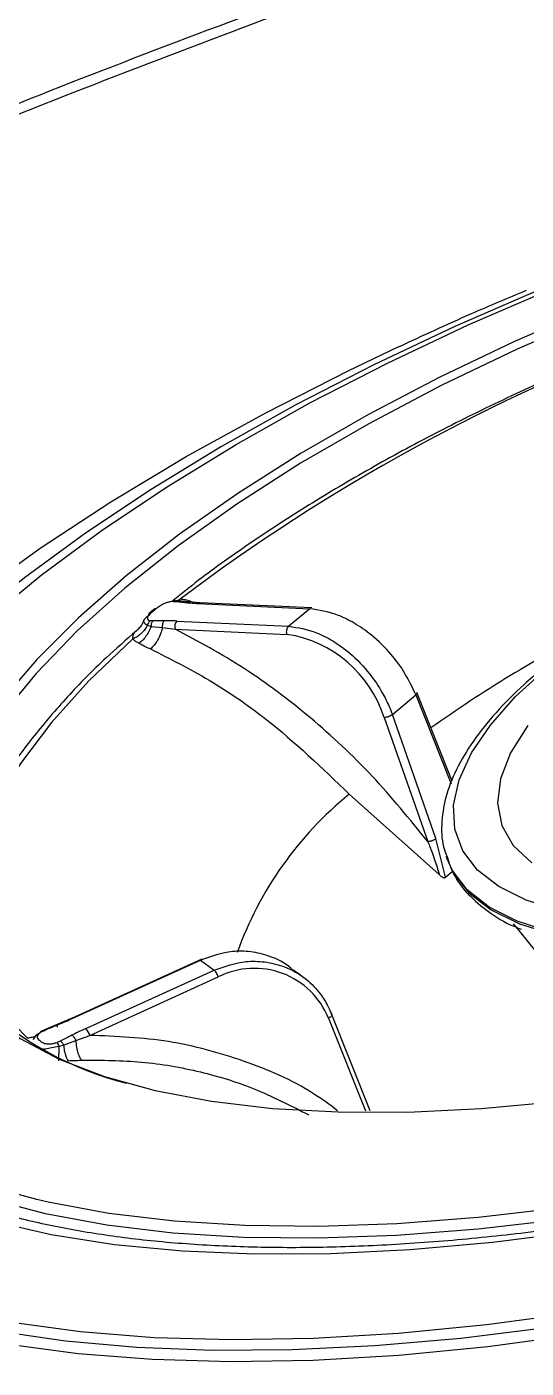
# Model space of a CAD drawing. Extents: x 939 to 1039, y 781 to 934.
# Drawn here: x 986.598 to 987.571, y 834.942 to 837.557 of the extents above; entities that cross this region are included whole.
import ezdxf

# ---------------------------------------------------------------- set-up
doc = ezdxf.new("R2010")
doc.units = 0
doc.header["$MEASUREMENT"] = 0
doc.layers.add('1', color=4, linetype='Continuous')

# ---------------------------------------------------------------- blocks, each defined once
blk = doc.blocks.new('Envoy')
at = {"layer": '1', "color": 3, "linetype": 'Continuous', "lineweight": 25}
for p, q in [((48.1919, 37.2467), (48.183, 37.2392)), ((48.2396, 37.2638), (48.2322, 37.264)), ((48.2359, 37.2639), (48.243, 37.2669)), ((48.2595, 37.2617), (48.2396, 37.2639)), ((48.2823, 37.2598), (48.2594, 37.2617)), ((48.2669, 37.2611), (48.2604, 37.2633)), ((48.2777, 37.2585), (48.4956, 37.2483)), ((48.4997, 37.2497), (48.2816, 37.2599)), ((48.4956, 37.2483), (48.4548, 37.214)), ((48.2367, 37.2242), (48.4548, 37.214)), ((48.1795, 37.2161), (48.1864, 37.2138)), ((48.1864, 37.2138), (48.2085, 37.2113)), ((48.2085, 37.2113), (48.2333, 37.2084)), ((48.2333, 37.2084), (48.4514, 37.1982)), ((48.6567, 37.0417), (48.7023, 37.0801)), ((48.7023, 37.0801), (48.771, 36.9066)), ((48.773, 36.9118), (48.7046, 37.0848)), ((48.6407, 37.036), (48.7255, 36.7944)), ((48.7414, 36.8001), (48.6567, 37.0417)), ((48.5726, 36.8866), (48.748, 36.7297)), ((48.7603, 36.7246), (48.7414, 36.8001)), ((48.7618, 36.765), (48.7631, 36.7612)), ((48.7627, 36.7624), (48.7618, 36.765)), ((48.7603, 36.7246), (48.7741, 36.7366)), ((48.2852, 36.565), (48.0313, 36.4495)), ((48.0328, 36.449), (48.283, 36.5629)), ((48.0593, 36.4296), (48.3097, 36.5435)), ((48.283, 36.5629), (48.3097, 36.5435)), ((48.4778, 36.5335), (48.4625, 36.5442)), ((48.0671, 36.4163), (48.3175, 36.5303)), ((48.0033, 36.4373), (47.9786, 36.4272)), ((48.0309, 36.4491), (48.0032, 36.4373)), ((48.5323, 36.4498), (48.6041, 36.2693)), ((48.6132, 36.2693), (48.538, 36.4581)), ((47.9585, 36.4109), (47.958, 36.4104)), ((47.9787, 36.4272), (47.9715, 36.4238)), ((48.0399, 36.4061), (48.0671, 36.4163)), ((48.0067, 36.3951), (48.016, 36.3972)), ((48.016, 36.3972), (48.0399, 36.4061))]:
    blk.add_line(p, q, dxfattribs=at)
at = {"layer": '1', "color": 3, "linetype": 'Continuous', "lineweight": 25, "flags": 128}
for points in [[(50.7408, 36.3806), (50.5725, 36.305), (50.3995, 36.2333), (50.2228, 36.1662), (50.0434, 36.1038), (49.862, 36.0465), (49.6799, 35.9946), (49.4978, 35.9485), (49.3168, 35.9083), (49.1378, 35.8743), (48.9619, 35.8466), (48.7898, 35.8254), (48.6227, 35.8108), (48.4612, 35.803), (48.3064, 35.8018), (48.159, 35.8074), (48.0199, 35.8197), (47.8897, 35.8386), (47.7691, 35.864), (47.6589, 35.8959), (47.5595, 35.934), (47.4716, 35.9781), (47.3955, 36.028), (47.3318, 36.0835)], [(47.4655, 36.6794), (47.4751, 36.7117), (47.5081, 36.7934), (47.5544, 36.8775), (47.6137, 36.9633), (47.6856, 37.0503), (47.7697, 37.1381), (47.8655, 37.226), (47.9723, 37.3136), (48.0895, 37.4002), (48.2164, 37.4854), (48.3522, 37.5687), (48.4961, 37.6494), (48.6472, 37.7272), (48.8046, 37.8015), (48.9672, 37.872)], [(48.9418, 37.8696), (48.7785, 37.7986), (48.6204, 37.7238), (48.4685, 37.6456), (48.3236, 37.5644), (48.1867, 37.4808), (48.0584, 37.3953), (47.9395, 37.3083), (47.8308, 37.2203), (47.7329, 37.1319), (47.6463, 37.0436), (47.637, 37.0333)], [(49.0458, 37.8349), (48.8949, 37.7693), (48.7493, 37.6998), (48.6103, 37.627), (48.4787, 37.5512), (48.3555, 37.4732), (48.2416, 37.3933), (48.1378, 37.3123), (48.0449, 37.2307), (47.9635, 37.149), (47.8942, 37.068), (47.8376, 36.9881), (47.794, 36.9099), (47.7637, 36.834), (47.747, 36.7609), (47.744, 36.6913), (47.7502, 36.6437)], [(49.0532, 37.8207), (48.8997, 37.754), (48.752, 37.6832), (48.611, 37.6089), (48.4779, 37.5317), (48.3536, 37.4521), (48.239, 37.3707), (48.1352, 37.2882), (48.0427, 37.2052), (47.9624, 37.1222), (47.8949, 37.04), (47.8406, 36.9591), (47.7999, 36.8802), (47.7732, 36.8038), (47.7607, 36.7306), (47.7624, 36.6611), (47.7784, 36.5957), (47.8085, 36.5351), (47.8525, 36.4796)], [(47.3971, 36.8467), (47.4393, 36.9001), (47.5223, 36.9934), (47.6175, 37.0871), (47.7243, 37.1808), (47.8422, 37.274), (47.9704, 37.366), (48.1083, 37.4564), (48.255, 37.5447), (48.4098, 37.6303), (48.5717, 37.7129), (48.6677, 37.7587)], [(48.1507, 37.1894), (48.0653, 37.1078), (47.9921, 37.0265), (47.9317, 36.9463), (47.8847, 36.8677), (47.8514, 36.7913), (47.8321, 36.7177), (47.8268, 36.6475), (47.8356, 36.5812), (47.8586, 36.5193), (47.8954, 36.4623), (47.9458, 36.4107)], [(49.1024, 36.6403), (49.0572, 36.6452), (48.9823, 36.6593), (48.9176, 36.6798), (48.8643, 36.7064), (48.8229, 36.7387), (48.7942, 36.7763), (48.7785, 36.8185), (48.776, 36.8649), (48.7869, 36.9146), (48.8109, 36.967), (48.8477, 37.0214), (48.8968, 37.0768), (48.9574, 37.1326)], [(48.9206, 37.0203), (48.8871, 36.9674), (48.8672, 36.9166), (48.8615, 36.869), (48.8698, 36.8253), (48.8922, 36.7862), (48.9282, 36.7525)], [(47.8786, 36.0538), (47.9919, 36.0279), (48.1151, 36.0086), (48.2474, 35.996), (48.3881, 35.99), (48.5362, 35.9909), (48.6911, 35.9985), (48.8516, 36.0128), (49.017, 36.0337), (49.1862, 36.0611), (49.3582, 36.0949), (49.5321, 36.1349), (49.7068, 36.1807), (49.8813, 36.2322), (50.0546, 36.289), (50.2256, 36.3509), (50.3935, 36.4174)], [(50.449, 37.0327), (50.375, 36.9758), (50.2912, 36.9202), (50.1987, 36.8668), (50.099, 36.8164), (49.9934, 36.7697), (49.8835, 36.7273), (49.7709, 36.69), (49.6573, 36.6582), (49.5442, 36.6323), (49.4334, 36.6129), (49.3263, 36.6001), (49.2247, 36.5941), (49.13, 36.5951), (49.0434, 36.6029), (48.9664, 36.6176), (48.9, 36.6389), (48.8452, 36.6664), (48.8027, 36.6998), (48.7733, 36.7386), (48.7627, 36.7624)], [(48.7631, 36.7612), (48.7757, 36.7327), (48.8059, 36.6942), (48.849, 36.6611), (48.9044, 36.6338), (48.9714, 36.6129), (49.0489, 36.5986), (49.1358, 36.5911), (49.231, 36.5905), (49.3329, 36.5968), (49.4401, 36.6099), (49.5511, 36.6297), (49.6643, 36.6558), (49.7779, 36.6879), (49.8904, 36.7256), (50.0001, 36.7681), (50.1054, 36.8151), (50.2048, 36.8656), (50.2968, 36.9191), (50.3802, 36.9748), (50.4537, 37.0318)], [(47.9636, 36.0961), (47.8777, 36.1195), (47.7806, 36.1545), (47.6951, 36.1958), (47.6217, 36.243), (47.5608, 36.2958), (47.513, 36.354), (47.4783, 36.4172), (47.4571, 36.485), (47.4495, 36.557), (47.4555, 36.6327), (47.4655, 36.6794)], [(47.7641, 36.5967), (47.779, 36.564), (47.8167, 36.5073), (47.8676, 36.4559), (47.9314, 36.41), (48.0075, 36.37), (48.0954, 36.3361), (48.1944, 36.3087), (48.3039, 36.288), (48.4231, 36.274), (48.5511, 36.2669), (48.687, 36.2667), (48.8298, 36.2734), (48.9785, 36.2871), (49.132, 36.3075), (49.2892, 36.3345), (49.4489, 36.368), (49.6101, 36.4077), (49.7715, 36.4533), (49.932, 36.5045), (50.0905, 36.5609), (50.2457, 36.6221)], [(50.355, 36.4541), (50.1878, 36.3884), (50.0174, 36.3274), (49.8448, 36.2715), (49.6712, 36.2211), (49.4975, 36.1766), (49.3249, 36.1381), (49.1543, 36.1059), (48.9869, 36.0803), (48.8237, 36.0613), (48.6657, 36.0491), (48.5138, 36.0437), (48.369, 36.0453), (48.2322, 36.0537), (48.1042, 36.0689), (47.9857, 36.0909), (47.9636, 36.0961)], [(48.0309, 36.4491), (48.0314, 36.4495), (48.032, 36.4495), (48.0328, 36.449)], [(50.3645, 36.4336), (50.1963, 36.3674), (50.0248, 36.3061), (49.8512, 36.2499), (49.6765, 36.1992), (49.5018, 36.1544), (49.3281, 36.1157), (49.1565, 36.0833), (48.9881, 36.0575), (48.8239, 36.0384), (48.6649, 36.0261), (48.5121, 36.0207), (48.3664, 36.0223), (48.2288, 36.0307), (48.1, 36.0461), (47.9808, 36.0682), (47.8721, 36.097), (47.7744, 36.1322), (47.7516, 36.1421)], [(50.4772, 36.2865), (50.2993, 36.2159), (50.1179, 36.1502), (49.9342, 36.0896), (49.7491, 36.0345), (49.5638, 35.9853), (49.3792, 35.9421), (49.1963, 35.9053), (49.0163, 35.8751), (48.84, 35.8516), (48.6685, 35.8349), (48.5028, 35.8252), (48.3437, 35.8224), (48.1922, 35.8267), (48.0491, 35.838), (47.9152, 35.8562), (47.7913, 35.8812), (47.678, 35.913), (47.576, 35.9512), (47.4859, 35.9957), (47.4081, 36.0463), (47.3431, 36.1026)], [(50.4946, 36.2479), (50.315, 36.1767), (50.132, 36.1103), (49.9466, 36.0492), (49.7599, 35.9936), (49.5729, 35.9439), (49.3866, 35.9004), (49.2021, 35.8633), (49.0204, 35.8328), (48.8426, 35.809), (48.6695, 35.7922), (48.5023, 35.7824), (48.3418, 35.7796), (48.1889, 35.784), (48.0446, 35.7954), (47.9095, 35.8137), (47.7844, 35.839), (47.6701, 35.871), (47.5672, 35.9096), (47.4762, 35.9545), (47.3977, 36.0055), (47.3321, 36.0623)]]:
    blk.add_lwpolyline(points, dxfattribs=at)
at = {"layer": '1', "color": 3, "linetype": 'Continuous', "lineweight": 25}
for centre, radius, start, end in [((50.5011, 34.2709), 3.7517, 110.4656, 127.0053), ((48.2815, 37.2543), 0.00566, 88.7322, 132.2514), ((48.2482, 37.2134), 0.0157, 136.6476, 198.3939), ((48.4147, 36.9638), 0.2373, 17.7227, 81.1137), ((50.228, 34.9147), 2.5793, 117.2641, 125.4543), ((49.0158, 36.3417), 0.7023, 129.1211, 160.3327), ((45.3168, 33.6781), 4.6395, 34.4888, 39.5762), ((48.3878, 36.3911), 0.1559, 22.0988, 116.8097), ((48.3018, 36.9618), 0.6593, 227.4678, 255.644), ((48.0367, 36.4075), 0.0317, 16.192, 44.3029)]:
    blk.add_arc(centre, radius, start, end, dxfattribs=at)
for points, knots in [([(48.4195, 38.4224), (48.2008, 38.34), (47.7632, 38.1753), (47.3394, 37.9779), (47.1275, 37.8792)], [0, 0, 0, 0, 0.499997, 1, 1, 1, 1]), ([(48.4262, 38.4039), (48.2074, 38.3215), (47.7705, 38.157), (47.3473, 37.9599), (47.136, 37.8615)], [0, 0, 0, 0, 0.500845, 1, 1, 1, 1]), ([(48.9172, 37.8685), (48.8814, 37.8535), (48.7973, 37.8183), (48.7153, 37.7801), (48.6682, 37.7582)], [0, 0, 0, 0, 0.4254464, 1, 1, 1, 1]), ([(49.1793, 37.7872), (49.1696, 37.7835), (49.1115, 37.7617), (49.0083, 37.7178), (48.8709, 37.6557), (48.7388, 37.5901), (48.6127, 37.5217), (48.4931, 37.4508), (48.3815, 37.378), (48.292, 37.3148), (48.2436, 37.2757), (48.2263, 37.2617)], [0, 0, 0, 0, 0.0260011, 0.1547991, 0.2836123, 0.4124473, 0.5413127, 0.6702183, 0.7991742, 0.9281934, 1, 1, 1, 1]), ([(47.1639, 35.8441), (47.1779, 35.8094), (47.2059, 35.7401), (47.2819, 35.6497), (47.3818, 35.5705), (47.5207, 35.4968), (47.7065, 35.4343), (47.9465, 35.3899), (48.2186, 35.3692), (48.5173, 35.3713), (48.8372, 35.3949), (49.1729, 35.4386), (49.5194, 35.5007), (49.8716, 35.5796), (50.2251, 35.674), (50.575, 35.7823), (50.9161, 35.9035), (51.2435, 36.0362), (51.5514, 36.1791), (51.8344, 36.3307), (52.0863, 36.4892), (52.3016, 36.6524), (52.4755, 36.8181), (52.5931, 36.9697), (52.6649, 37.1055), (52.7011, 37.2248), (52.7109, 37.3406), (52.6935, 37.4134), (52.6848, 37.4497)], [0, 0, 0, 0, 0.0318622, 0.0637282, 0.0955815, 0.1273973, 0.1696809, 0.2117673, 0.253604, 0.295074, 0.3361847, 0.3770782, 0.4176124, 0.4581176, 0.4985083, 0.5390236, 0.5797591, 0.620631, 0.661945, 0.703572, 0.7454964, 0.787704, 0.8300629, 0.8725169, 0.9043929, 0.9362685, 0.9681368, 1, 1, 1, 1]), ([(48.1962, 37.2481), (48.1945, 37.2467), (48.1916, 37.2442), (48.1886, 37.2417), (48.1873, 37.2406)], [0, 0, 0, 0, 0.5599229, 1, 1, 1, 1]), ([(48.1962, 37.2481), (48.1953, 37.2481), (48.1936, 37.248), (48.1916, 37.2467), (48.1902, 37.2447), (48.19, 37.2429), (48.1899, 37.2421)], [0, 0, 0, 0, 0.244513, 0.5001, 0.755655, 1, 1, 1, 1]), ([(48.2296, 37.2625), (48.2278, 37.2623), (48.224, 37.2619), (48.2175, 37.2601), (48.2102, 37.2573), (48.2026, 37.2531), (48.1984, 37.2498), (48.1962, 37.2481)], [0, 0, 0, 0, 0.14944, 0.312454, 0.494161, 0.732236, 1, 1, 1, 1]), ([(48.2296, 37.2625), (48.23, 37.2629), (48.2308, 37.2637), (48.2323, 37.2641), (48.2337, 37.2639), (48.2346, 37.2632), (48.2351, 37.2629)], [0, 0, 0, 0, 0.24642, 0.499861, 0.753358, 1, 1, 1, 1]), ([(48.2296, 37.2625), (48.2307, 37.2625), (48.2326, 37.2626), (48.2343, 37.2625), (48.2351, 37.2624)], [0, 0, 0, 0, 0.559687, 1, 1, 1, 1]), ([(48.2351, 37.2624), (48.2358, 37.2629), (48.2372, 37.2637), (48.2394, 37.264), (48.2416, 37.2635), (48.2429, 37.2624), (48.2435, 37.2619)], [0, 0, 0, 0, 0.245331, 0.500097, 0.754714, 1, 1, 1, 1]), ([(48.2351, 37.2624), (48.2387, 37.262), (48.2452, 37.2614), (48.2515, 37.2607), (48.2543, 37.2603)], [0, 0, 0, 0, 0.559995, 1, 1, 1, 1]), ([(48.24, 37.2613), (48.2402, 37.2615), (48.2412, 37.2625), (48.2422, 37.2651), (48.243, 37.2669)], [0, 0, 0, 0, 0.276559, 1, 1, 1, 1]), ([(48.2604, 37.2633), (48.2573, 37.2642), (48.2517, 37.2658), (48.2456, 37.2666), (48.243, 37.2669)], [0, 0, 0, 0, 0.558706, 1, 1, 1, 1]), ([(48.2543, 37.2603), (48.2552, 37.2609), (48.2568, 37.2619), (48.2585, 37.2617), (48.2594, 37.2616)], [0, 0, 0, 0, 0.52018, 1, 1, 1, 1]), ([(48.2543, 37.2603), (48.2586, 37.2599), (48.2661, 37.2591), (48.2741, 37.2587), (48.2777, 37.2585)], [0, 0, 0, 0, 0.559946, 1, 1, 1, 1]), ([(48.2601, 37.263), (48.2602, 37.263), (48.2603, 37.2632), (48.2604, 37.2633), (48.2604, 37.2633)], [0, 0, 0, 0, 0.560207, 1, 1, 1, 1]), ([(48.7023, 37.0801), (48.6953, 37.0953), (48.6826, 37.1228), (48.6525, 37.1629), (48.6192, 37.1956), (48.5832, 37.2205), (48.542, 37.2412), (48.5136, 37.2455), (48.4956, 37.2483)], [0, 0, 0, 0, 0.176664, 0.320153, 0.500149, 0.642587, 0.773524, 1, 1, 1, 1]), ([(48.1724, 37.2266), (48.171, 37.2229), (48.1683, 37.2158), (48.164, 37.2114), (48.1619, 37.2093)], [0, 0, 0, 0, 0.512358, 1, 1, 1, 1]), ([(48.181, 37.2346), (48.1788, 37.2327), (48.1742, 37.2288), (48.171, 37.2242), (48.172, 37.2205), (48.177, 37.2176), (48.1795, 37.2161)], [0, 0, 0, 0, 0.229224, 0.47325, 0.730971, 1, 1, 1, 1]), ([(48.1873, 37.2406), (48.185, 37.2385), (48.1806, 37.2344), (48.1788, 37.2293), (48.1805, 37.2261), (48.1834, 37.2252), (48.1848, 37.2248)], [0, 0, 0, 0, 0.333488, 0.622414, 0.821338, 1, 1, 1, 1]), ([(48.1848, 37.2248), (48.1841, 37.2243), (48.1827, 37.2232), (48.1807, 37.2203), (48.1799, 37.2177), (48.1795, 37.2161)], [0, 0, 0, 0, 0.277208, 0.562151, 1, 1, 1, 1]), ([(48.1873, 37.2406), (48.1865, 37.2406), (48.1847, 37.2405), (48.1827, 37.2392), (48.1813, 37.2372), (48.1811, 37.2354), (48.181, 37.2346)], [0, 0, 0, 0, 0.2444805, 0.4999861, 0.755551, 1, 1, 1, 1]), ([(48.19, 37.2244), (48.1889, 37.2244), (48.187, 37.2245), (48.1855, 37.2247), (48.1848, 37.2248)], [0, 0, 0, 0, 0.559749, 1, 1, 1, 1]), ([(48.19, 37.2244), (48.1894, 37.2238), (48.1884, 37.2226), (48.1872, 37.22), (48.1865, 37.217), (48.1864, 37.2149), (48.1864, 37.2138)], [0, 0, 0, 0, 0.245335, 0.50002, 0.754654, 1, 1, 1, 1]), ([(48.2117, 37.2246), (48.2076, 37.2245), (48.2003, 37.2244), (48.1931, 37.2244), (48.19, 37.2244)], [0, 0, 0, 0, 0.559982, 1, 1, 1, 1]), ([(48.2117, 37.2246), (48.2111, 37.2239), (48.2098, 37.2224), (48.2087, 37.219), (48.2081, 37.2151), (48.2084, 37.2125), (48.2085, 37.2113)], [0, 0, 0, 0, 0.243059, 0.500004, 0.756891, 1, 1, 1, 1]), ([(48.2367, 37.2242), (48.2322, 37.2244), (48.224, 37.2247), (48.2154, 37.2246), (48.2117, 37.2246)], [0, 0, 0, 0, 0.559962, 1, 1, 1, 1]), ([(48.1581, 37.205), (48.1379, 37.1875), (48.0887, 37.1446), (48.0217, 37.0761), (47.9573, 37.0003), (47.915, 36.944), (47.8979, 36.9135), (47.8946, 36.9077)], [0, 0, 0, 0, 0.1763631, 0.4306326, 0.6851397, 0.9398727, 1, 1, 1, 1]), ([(48.1795, 37.2161), (48.1779, 37.2132), (48.1746, 37.2073), (48.1674, 37.1995), (48.1593, 37.1932), (48.1535, 37.1907), (48.1507, 37.1894)], [0, 0, 0, 0, 0.249576, 0.505294, 0.758222, 1, 1, 1, 1]), ([(48.1507, 37.1894), (48.1512, 37.1932), (48.1522, 37.2017), (48.1599, 37.2078), (48.1642, 37.2112)], [0, 0, 0, 0, 0.450964, 1, 1, 1, 1]), ([(48.1864, 37.2138), (48.1851, 37.2105), (48.1825, 37.2037), (48.1766, 37.1942), (48.1698, 37.1862), (48.1651, 37.1827), (48.1628, 37.181)], [0, 0, 0, 0, 0.250192, 0.50683, 0.759863, 1, 1, 1, 1]), ([(48.2085, 37.2113), (48.2075, 37.2073), (48.2054, 37.1991), (48.1995, 37.1869), (48.1925, 37.1765), (48.1876, 37.172), (48.1852, 37.1698)], [0, 0, 0, 0, 0.252962, 0.513338, 0.766492, 1, 1, 1, 1]), ([(48.7255, 36.7944), (48.6902, 36.8378), (48.6198, 36.9248), (48.4981, 37.0378), (48.3687, 37.1359), (48.2784, 37.1843), (48.2333, 37.2084)], [0, 0, 0, 0, 0.249992, 0.500001, 0.750009, 1, 1, 1, 1]), ([(48.4513, 37.1982), (48.451, 37.1996), (48.4504, 37.2025), (48.4509, 37.2071), (48.4524, 37.2113), (48.454, 37.2131), (48.4548, 37.214)], [0, 0, 0, 0, 0.250021, 0.499994, 0.750005, 1, 1, 1, 1]), ([(48.4548, 37.214), (48.4727, 37.2113), (48.5011, 37.2069), (48.5417, 37.1858), (48.5778, 37.1596), (48.6113, 37.1248), (48.6357, 37.0883), (48.6493, 37.0613), (48.6547, 37.047), (48.6567, 37.0417)], [0, 0, 0, 0, 0.225427, 0.356568, 0.499701, 0.690184, 0.837161, 0.940472, 1, 1, 1, 1]), ([(48.1507, 37.1894), (48.1527, 37.1877), (48.1562, 37.1847), (48.1608, 37.1821), (48.1628, 37.181)], [0, 0, 0, 0, 0.560368, 1, 1, 1, 1]), ([(48.1628, 37.181), (48.1668, 37.1789), (48.1741, 37.1751), (48.1818, 37.1714), (48.1852, 37.1698)], [0, 0, 0, 0, 0.560582, 1, 1, 1, 1]), ([(48.1852, 37.1698), (48.2234, 37.1506), (48.2998, 37.112), (48.4329, 37.0211), (48.5196, 36.9376), (48.5726, 36.8866)], [0, 0, 0, 0, 0.280145, 0.560296, 1, 1, 1, 1]), ([(48.9461, 37.1292), (48.9351, 37.1196), (48.9029, 37.0919), (48.8571, 37.0453), (48.8127, 36.9898), (48.7797, 36.9345), (48.7586, 36.88), (48.7513, 36.8276), (48.7534, 36.7877), (48.762, 36.7675), (48.7642, 36.7624)], [0, 0, 0, 0, 0.076638, 0.223491, 0.370908, 0.518889, 0.666563, 0.811799, 0.952191, 1, 1, 1, 1]), ([(48.7046, 37.0845), (48.7046, 37.0845), (48.7051, 37.084), (48.7046, 37.0825), (48.7031, 37.0809), (48.7023, 37.0801)], [0, 0, 0, 0, 0.028494, 0.51426, 1, 1, 1, 1]), ([(48.6567, 37.0417), (48.6556, 37.041), (48.6536, 37.0395), (48.6492, 37.0376), (48.6446, 37.0363), (48.642, 37.0361), (48.6407, 37.036)], [0, 0, 0, 0, 0.250007, 0.500007, 0.750012, 1, 1, 1, 1]), ([(48.7255, 36.7944), (48.7261, 36.7944), (48.7273, 36.7945), (48.7295, 36.7948), (48.7317, 36.7954), (48.734, 36.7961), (48.7362, 36.797), (48.7382, 36.7979), (48.74, 36.799), (48.741, 36.7997), (48.7414, 36.8001)], [0, 0, 0, 0, 0.1249792, 0.2499809, 0.3749782, 0.4999802, 0.6249751, 0.7499844, 0.8749834, 1, 1, 1, 1]), ([(48.7255, 36.7944), (48.7255, 36.7943), (48.7255, 36.7943), (48.7256, 36.7942), (48.7256, 36.794), (48.7258, 36.7937), (48.726, 36.7932), (48.7264, 36.7922), (48.7271, 36.7906), (48.7284, 36.7875), (48.7305, 36.7821), (48.7343, 36.7724), (48.7407, 36.7547), (48.7452, 36.7394), (48.748, 36.7297)], [0, 0, 0, 0, 0.001694, 0.003021, 0.005399, 0.009639, 0.017209, 0.030744, 0.054893, 0.09805, 0.175166, 0.313007, 0.559482, 1, 1, 1, 1]), ([(48.763, 36.7649), (48.767, 36.753), (48.776, 36.7263), (48.8036, 36.6901), (48.8431, 36.6566), (48.8783, 36.6345), (48.9029, 36.6254), (48.9077, 36.6236)], [0, 0, 0, 0, 0.1937202, 0.4367593, 0.6835387, 0.9385685, 1, 1, 1, 1]), ([(48.748, 36.7297), (48.7493, 36.7285), (48.7515, 36.7264), (48.7545, 36.7245), (48.7567, 36.7238), (48.7581, 36.7237), (48.7594, 36.7239), (48.76, 36.7244), (48.7603, 36.7246)], [0, 0, 0, 0, 0.320361, 0.580966, 0.695425, 0.79881, 0.897844, 1, 1, 1, 1]), ([(48.4627, 36.5433), (48.4613, 36.5447), (48.4491, 36.5573), (48.421, 36.5705), (48.382, 36.5803), (48.336, 36.5813), (48.3036, 36.5701), (48.283, 36.5629)], [0, 0, 0, 0, 0.031274, 0.287751, 0.490711, 0.677282, 1, 1, 1, 1]), ([(48.3097, 36.5435), (48.3302, 36.5507), (48.3626, 36.5619), (48.4089, 36.5606), (48.4498, 36.5508), (48.4875, 36.5292), (48.5149, 36.5006), (48.5299, 36.4768), (48.5358, 36.4631), (48.538, 36.4581)], [0, 0, 0, 0, 0.2254263, 0.3565671, 0.4997016, 0.6901873, 0.8371625, 0.9404709, 1, 1, 1, 1]), ([(48.3175, 36.5303), (48.3169, 36.5316), (48.3159, 36.5344), (48.3138, 36.5385), (48.3116, 36.5418), (48.3103, 36.543), (48.3097, 36.5435)], [0, 0, 0, 0, 0.249999, 0.500013, 0.750049, 1, 1, 1, 1]), ([(47.9799, 36.4267), (47.9845, 36.4286), (47.9926, 36.432), (48.0008, 36.4353), (48.0044, 36.4368)], [0, 0, 0, 0, 0.559999, 1, 1, 1, 1]), ([(48.0044, 36.4368), (48.0041, 36.4371), (48.0034, 36.4377), (48.0029, 36.4371), (48.003, 36.4354), (48.0034, 36.4335), (48.0036, 36.4326)], [0, 0, 0, 0, 0.243148, 0.499973, 0.757004, 1, 1, 1, 1]), ([(48.0044, 36.4368), (48.0098, 36.439), (48.0194, 36.443), (48.0287, 36.4472), (48.0328, 36.449)], [0, 0, 0, 0, 0.559966, 1, 1, 1, 1]), ([(48.538, 36.4581), (48.5384, 36.4576), (48.5393, 36.4567), (48.5385, 36.4545), (48.5361, 36.452), (48.5335, 36.4505), (48.5323, 36.4498)], [0, 0, 0, 0, 0.249954, 0.499964, 0.749997, 1, 1, 1, 1]), ([(50.3853, 36.4249), (50.358, 36.4137), (50.2788, 36.3814), (50.145, 36.3307), (49.9838, 36.2747), (49.8209, 36.2233), (49.6573, 36.1766), (49.4938, 36.1351), (49.3313, 36.0989), (49.1706, 36.0682), (49.0127, 36.0431), (48.8584, 36.0239), (48.7085, 36.0105), (48.5639, 36.003), (48.4254, 36.0015), (48.2937, 36.006), (48.1695, 36.0163), (48.0535, 36.0324), (47.9465, 36.054), (47.8489, 36.0811), (47.7613, 36.1134), (47.684, 36.1505), (47.6179, 36.1922), (47.568, 36.232), (47.5449, 36.2593), (47.5359, 36.2698)], [0, 0, 0, 0, 0.02381, 0.069095, 0.114392, 0.159692, 0.204991, 0.250286, 0.295572, 0.340848, 0.386109, 0.431351, 0.476568, 0.521757, 0.566909, 0.61202, 0.65708, 0.702082, 0.747023, 0.791901, 0.836729, 0.88154, 0.926383, 0.971376, 1, 1, 1, 1]), ([(47.9605, 36.4134), (47.9576, 36.413), (47.9522, 36.4123), (47.9477, 36.4112), (47.9458, 36.4107)], [0, 0, 0, 0, 0.5605753, 1, 1, 1, 1]), ([(47.9703, 36.4215), (47.9668, 36.4196), (47.96, 36.4158), (47.9578, 36.4103), (47.9567, 36.4075)], [0, 0, 0, 0, 0.5114502, 1, 1, 1, 1]), ([(47.9739, 36.4238), (47.9724, 36.4229), (47.9693, 36.421), (47.966, 36.4177), (47.9641, 36.414), (47.9646, 36.4103), (47.9668, 36.4083), (47.968, 36.4072)], [0, 0, 0, 0, 0.149439, 0.312481, 0.494201, 0.732247, 1, 1, 1, 1]), ([(47.9739, 36.4238), (47.9735, 36.424), (47.9726, 36.4242), (47.9715, 36.4239), (47.9707, 36.423), (47.9705, 36.422), (47.9703, 36.4215)], [0, 0, 0, 0, 0.246557, 0.49998, 0.75343, 1, 1, 1, 1]), ([(47.9739, 36.4238), (47.975, 36.4244), (47.9769, 36.4254), (47.979, 36.4263), (47.9799, 36.4267)], [0, 0, 0, 0, 0.559738, 1, 1, 1, 1]), ([(47.9799, 36.4267), (47.9796, 36.427), (47.979, 36.4275), (47.9785, 36.4272), (47.9783, 36.4262), (47.9784, 36.425), (47.9785, 36.4244)], [0, 0, 0, 0, 0.245365, 0.500102, 0.754769, 1, 1, 1, 1]), ([(48.0321, 36.4165), (48.0279, 36.4144), (48.0204, 36.4106), (48.0129, 36.4069), (48.0096, 36.4053)], [0, 0, 0, 0, 0.559993, 1, 1, 1, 1]), ([(48.0593, 36.4296), (48.0541, 36.4272), (48.0449, 36.4229), (48.036, 36.4185), (48.0321, 36.4165)], [0, 0, 0, 0, 0.5599804, 1, 1, 1, 1]), ([(48.0321, 36.4165), (48.0327, 36.4161), (48.034, 36.4153), (48.0362, 36.4128), (48.0383, 36.4096), (48.0394, 36.4073), (48.0399, 36.4061)], [0, 0, 0, 0, 0.243033, 0.499942, 0.756869, 1, 1, 1, 1]), ([(48.55, 36.2694), (48.5346, 36.2808), (48.479, 36.322), (48.3679, 36.3688), (48.2215, 36.4099), (48.1185, 36.4142), (48.0671, 36.4163)], [0, 0, 0, 0, 0.113363, 0.408915, 0.704468, 1, 1, 1, 1]), ([(47.9663, 36.3922), (47.9681, 36.3913), (47.9717, 36.3894), (47.9806, 36.3898), (47.9925, 36.3925), (48.0019, 36.3942), (48.0067, 36.3951)], [0, 0, 0, 0, 0.229194, 0.473239, 0.730953, 1, 1, 1, 1]), ([(47.968, 36.4072), (47.9691, 36.4064), (47.971, 36.405), (47.973, 36.4036), (47.9738, 36.403)], [0, 0, 0, 0, 0.5601096, 1, 1, 1, 1]), ([(47.9738, 36.403), (47.9758, 36.4019), (47.9795, 36.3999), (47.9878, 36.3992), (47.9961, 36.4002), (48.001, 36.4018), (48.0033, 36.4025)], [0, 0, 0, 0, 0.333521, 0.622399, 0.821334, 1, 1, 1, 1]), ([(48.0096, 36.4053), (48.0084, 36.4047), (48.0064, 36.4037), (48.0042, 36.4029), (48.0033, 36.4025)], [0, 0, 0, 0, 0.559752, 1, 1, 1, 1]), ([(48.0033, 36.4025), (48.0035, 36.4021), (48.004, 36.4013), (48.0052, 36.3988), (48.0061, 36.3965), (48.0067, 36.3951)], [0, 0, 0, 0, 0.277147, 0.562073, 1, 1, 1, 1]), ([(48.0067, 36.3951), (48.0066, 36.3918), (48.0065, 36.3852), (48.0063, 36.3769), (48.0061, 36.3703), (48.0061, 36.368), (48.0061, 36.3669)], [0, 0, 0, 0, 0.249589, 0.505339, 0.758269, 1, 1, 1, 1]), ([(48.0096, 36.4053), (48.0101, 36.4049), (48.0111, 36.4043), (48.0128, 36.4024), (48.0145, 36.4), (48.0155, 36.3981), (48.016, 36.3972)], [0, 0, 0, 0, 0.245362, 0.49995, 0.754684, 1, 1, 1, 1]), ([(48.016, 36.3972), (48.0164, 36.3937), (48.0172, 36.3866), (48.0193, 36.3776), (48.0219, 36.3705), (48.0238, 36.3681), (48.0247, 36.3669)], [0, 0, 0, 0, 0.250209, 0.506825, 0.75986, 1, 1, 1, 1]), ([(48.0399, 36.4061), (48.0402, 36.4018), (48.0408, 36.3929), (48.0436, 36.3811), (48.0475, 36.3721), (48.0506, 36.3692), (48.052, 36.3679)], [0, 0, 0, 0, 0.252958, 0.513351, 0.766508, 1, 1, 1, 1]), ([(48.0247, 36.3669), (48.0299, 36.3671), (48.0391, 36.3674), (48.0481, 36.3677), (48.052, 36.3679)], [0, 0, 0, 0, 0.5605692, 1, 1, 1, 1]), ([(48.052, 36.3679), (48.0908, 36.3678), (48.169, 36.3676), (48.2806, 36.3476), (48.3908, 36.3143), (48.4582, 36.2795), (48.4939, 36.2611)], [0, 0, 0, 0, 0.247979, 0.5, 0.735044, 1, 1, 1, 1]), ([(45.964, 36.0347), (46.0106, 35.9965), (46.1042, 35.9196), (46.2995, 35.8099), (46.5325, 35.7012), (46.777, 35.6063), (47.0186, 35.5255), (47.2463, 35.4586), (47.495, 35.3954), (47.7665, 35.3384), (48.0599, 35.2886), (48.2782, 35.2666), (48.3874, 35.2555)], [0, 0, 0, 0, 0.120934, 0.243124, 0.366843, 0.491786, 0.575779, 0.660269, 0.745097, 0.830059, 0.915047, 1, 1, 1, 1])]:
    blk.add_open_spline(points, degree=3, knots=knots, dxfattribs=at)

msp = doc.modelspace()

# ---------------------------------------------------------------- block references
at = {"layer": '1'}
msp.add_blockref('Envoy', (938.6538, 799.1744), dxfattribs=at)

doc.saveas('drawing.dxf')
